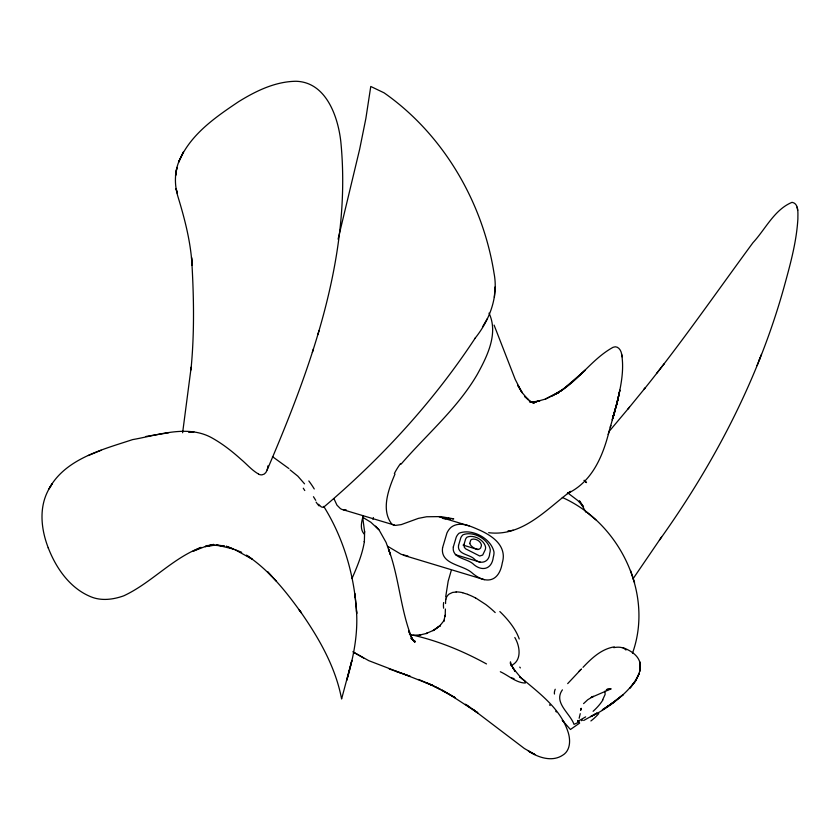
<?xml version="1.0" encoding="UTF-8"?>
<svg xmlns="http://www.w3.org/2000/svg" width="840" height="840" viewBox="0 0 840 840"><rect width="100%" height="100%" fill="white"/><g stroke="black" fill="none" stroke-linecap="round" stroke-linejoin="round"><path stroke-width="1.26" d="M577.678 720.468L577.658 721.497L585.669 716.867M445.389 609.021L445.179 616.329L445.294 615.111L443.678 621.348L444.318 620.214L439.499 626.231L440.454 625.349L434.081 630.053L432.936 630.63L439.929 625.769L434.081 630.053L426.101 633.549L427.423 633.224L419.276 635.135L420.756 634.966L413.049 635.187M338.09 239.179L359.667 149.184L365.862 118.514L370.766 86.468L384.069 92.831C443.247 134.232 482.822 202.22 494.025 273.157C498.572 296.531 489.783 319.788 475.293 337.974C433.461 401.615 381.57 458.189 323.494 507.339L321.321 506.951L318.528 504.252M494.382 297.318L495.012 287.038M510.489 663.558L510.437 661.868L511.098 664.797L515.183 671.423L510.363 663.39M267.897 465.864C267.75 469.434 266.217 474.348 262.048 474.831A21.882 9.229 64 0 1 258.647 474.212M445.673 596.925L448.171 581.175L451.238 570.549M580.24 713.675L579.138 718.284M182.627 432.747L191.195 367.101L190.932 369.989C194.639 332.608 193.862 294.977 191.562 257.544L192.066 265.293C190.712 241.983 184.853 219.282 178.059 197.043C174.069 184.222 174.363 169.848 180.621 157.784C192.612 132.919 216.395 116.582 238.675 101.64C256.011 90.93 275.331 81.48 296.121 81.27C326.183 82.194 338.058 116.645 340.83 141.803C352.012 255.749 311.294 366.881 267.141 469.949M618.954 394.622L616.319 405.772C620.267 388.973 624.603 371.301 621.59 353.987C621.096 349.986 617.621 345.23 613.106 347.288C593.05 358.25 579.884 378.599 560.752 391.062L571.83 382.399L585.28 370.178L563.619 388.826L552.552 395.892M618.681 395.829L619.868 390.149L616.917 403.473L619.269 393.12M580.734 710.315L581.165 708.288L580.734 709.916M618.103 398.412L616.591 404.628M616.319 405.772L617.516 400.911L612.696 418.068L615.395 409.164M610.271 427.266L610.754 425.45L608.192 434.501M616.298 405.762L612.822 417.995L616.907 403.389L614.481 412.304M363.227 515.812C361.557 521.682 359.552 529.284 364.371 534.24M372.929 519.298L373.401 517.524M610.554 426.206L614.135 413.448L613.4 416.105L613.683 415.159M613.4 416.105L613.861 414.445L613.116 417.05L615.111 410.183L613.861 414.351M609.063 431.519C602.816 456.32 592.043 481.95 567.378 493.584L570.538 491.369C546.2 509.502 522.385 536.918 488.659 532.686M612.822 417.995L613.589 415.443M445.862 599.088L446.292 597.786A47.534 20.381 32.8 0 1 449.148 594.058L452.571 592.442L456.183 592.011M317.814 334.656L319.064 330.666M612.538 418.919L613.316 416.43M312.354 352.433L313.457 348.905M612.119 419.8L613.966 414.204M632.457 653.268C654.077 593.387 619.3 522.837 562.286 497.448M659.432 540.141C714.284 463.512 758.404 378.861 783.825 287.889C790.041 265.24 796.53 242.351 797.885 218.799C797.769 213.486 799.155 203.511 792.047 202.335C774.385 209.517 765.366 229.373 752.955 242.697C716.856 291.784 682.154 341.964 643.944 389.477L645.162 387.944L627.795 409.227M759.287 359.919L761.428 354.385M757.061 365.589L760.295 357.326M351.992 578.519C357.252 566.475 362.429 554.222 364.434 541.159L364.361 541.79L364.623 531.562M395 474.044C388.626 488.922 380.719 509.88 391.829 524.107A23.079 12.705 -64.1 0 0 394.601 525.263M482.475 326.991L487.421 318.518M602.532 700.025L605.083 694.523L605.031 691.078M661.563 536.991L633.003 578.844M562.401 689.85C553.214 702.587 570.045 713.171 574.004 724.353L579.453 721.896M474.915 338.51L475.293 337.974M401.016 464.216C426.584 434.532 457.244 408.733 477.215 374.504C487.158 356.454 498.656 333.469 489.017 313.11M656.513 373.548L663.947 364.056L663.558 364.539M629.475 407.19L608.937 431.644M567.672 683.634L581.49 668.934M583.569 703.615L587.8 699.689L593.408 696.339L591.192 697.494L611.153 688.832L606.417 689.65L609.546 689.325L607.089 689.262M583.002 667.349C591.591 658.266 601.461 648.932 614.303 646.874M323.494 507.339L323.715 506.415M583.684 720.5L597.072 713.034L590.625 716.625C612.287 707.227 668.755 665.018 622.86 647.598M579.674 723.072L570.423 729.498L564.365 722.61M606.512 707.165L613.589 702.261L602.312 709.863L608.339 705.957M558.023 392.669L560.857 390.842L545.38 399.084L535.5 401.835L539.752 400.964L531.3 402.098L536.141 401.951L529.399 401.646M581.543 720.699L582.561 720.058M511.004 665.648C522.228 660.817 519.992 646.075 514.815 637.518M555.461 394.181L559.167 392.375L545.38 399.084M258.615 474.075C251.895 470.337 246.897 464.237 241.048 459.365C232.417 451.584 223.22 444.35 213.119 438.564C188.601 423.98 158.498 435.141 132.605 439.604C101.861 449.788 63.305 459.175 47.775 491.253C38.755 509.009 41.349 530.219 48.384 548.174M101.105 450.261L88.295 455.543M513.167 530.187L507.528 531.437L510.038 530.88M188.738 432.421L193.893 431.792M145.96 436.454L168.872 432.705M452.729 519.036L453.726 518.837L440.8 516.6L426.626 516.758L418.373 518.375L401.257 524.611L395.483 525.399L343.455 509.828A23.184 13.85 -80.5 0 1 340.379 508.599L336.956 505.144L333.994 498.761M346.258 509.943L343.455 509.828M450.324 519.015L444.234 518.238M407.999 556.091L401.131 554.284L387.649 546.273M529.526 401.73L533.022 402.339L529.756 401.352L534.156 403.368L530.576 401.447L524.591 396.354L528.182 399.704L522.648 393.225L517.724 385.235L522.029 392.69L515.172 379.302L494.078 325.091M409.458 634.389C436.475 640.08 462.336 650.685 486.497 663.936M462.756 592.809L467.691 594.3M439.163 516.852L469.088 525.893M463.05 545.087L478.013 549.612M455.354 554.663L480.281 562.191M403.305 555.208L484.344 579.695M352.821 651.767L368.77 660.671L402.381 673.565M389.288 668.997L410.225 676.337L396.07 671.37M403.788 674.1L432.863 685.514L418.635 679.455M241.689 552.311L226.296 546.252L233.341 549.014L216.006 544.845L224.427 546.042L215.46 545.339L206.105 545.675L214.421 545.139L205.317 546.557L213.539 544.415L203.774 547.082L193.032 551.229L201.085 547.386C172.168 558.39 151.441 582.887 123.785 595.812C113.967 599.329 102.911 600.957 92.831 597.524C70.864 589.523 56.291 568.806 48.206 547.722M432.863 685.514L425.975 682.584L440.16 689.199L434.185 686.238L455.343 697.767L441.84 690.018L448.161 693.641M234.875 549.623L252.105 559.104L246.488 555.188C268.873 569.972 285.789 591.213 301.256 612.78L299.156 609.767C318.171 636.794 335.381 666.13 341.607 698.985L351.866 660.44L346.805 680.159C353.409 657.636 358.166 634.179 356.454 610.596M500.325 671.738C508.526 675.465 516.096 682.825 525.305 683.057L525.01 681.282L521.661 678.426M475.514 597.849L485.846 604.558A47.124 18.239 36.5 0 1 495.191 612.559M354.532 652.837L363.647 658.025M449.148 694.228L477.656 712.761L472.815 709.327L524.433 748.545L534.996 754.593L528.329 751.013C537.989 757.501 551.996 762.29 562.643 755.244C571.022 750.288 570.633 738.717 567.599 730.674C559.913 708.719 540.267 693.924 523.1 679.455M290.094 469.917L297.854 476.165L304.542 483.84M412.566 639.65L415.034 641.277L410.792 638.358M567.577 492.796L577.847 500.577L583.517 506.741L579.432 500.84L585.858 512.064M272.444 456.624L288.907 468.562M470.589 707.826L465.476 704.267L477.656 712.761M521.609 678.3L519.645 676.704L522.995 679.56M595.854 519.823L585.596 511.266M412.955 640.017L414.981 641.771L411.516 638.327L414.855 642.296L411.306 637.15L408.66 631.061L412.356 639.303C400.459 610.491 399.409 578.424 388.584 549.171L390.443 554.736L386.106 542.482L379.092 529.956L370.808 522.218L362.691 517.283L364.655 532.119M527.541 399.105L528.182 399.704M584.304 480.491L586.53 482.622L584.136 480.27M520.748 677.513L512.537 667.569M555.712 711.239L556.426 711.974M549.507 704.812L550.179 705.516M375.543 526.134L378.851 529.652M276.496 581.343L267.603 571.82L271.677 576.208M562.317 720.3L564.05 722.243L562.401 720.395M315.725 500.315L313.457 496.713M323.82 506.531C343.833 538.534 354.512 575.967 356.706 613.525L354.911 593.786L355.236 597.335M634.567 582.582L630.504 570.433M176.106 188.528L177.166 193.032L176.264 189.158M797.076 207.165L797.706 210.347M621.59 353.987L622.125 356.811M514.069 678.615A70.35 4.799 26.8 0 1 511.728 677.922M499.842 611.562A67.053 29.81 32.4 0 1 519.225 638.999M467.733 594.416A35.028 15.467 36.7 0 1 475.514 597.965M456.12 591.927A35.007 15.687 36.8 0 1 462.693 592.694M445.589 603.54A61.047 26.25 32 0 1 445.935 599.13M443.625 608.202A69.72 30.093 31.5 0 1 443.656 602.553M520.38 667.916A65.972 36.509 53 0 1 519.75 667.097M554.474 694.029A65.972 17.073 -29.1 0 1 555.219 689.251M579.044 671.275A55.713 1.05 -45.7 0 1 580.724 669.522M613.799 647.64A45.077 18.039 -42.1 0 1 625.968 650.034M598.794 713.559A43.68 29.652 -23.5 0 1 590.898 720.962M602.879 699.899A36.204 12.463 -33.4 0 1 593.114 711.312M445.473 518.899A38.052 5.807 22.9 0 1 442.774 518.406M448.497 518.196A63.326 3.801 12.7 0 1 450.818 519.12M394.349 473.54A53.256 35.364 -71.5 0 1 400.554 463.554M308.816 480.953A46.284 22.995 51.7 0 1 314.255 488.964M319.106 505.932A19.918 3.875 65.1 0 1 316.113 502.131M303.272 488.208A40.037 2.016 56.8 0 1 304.773 490.529M640.374 665.301L639.755 671.16L640.374 665.301L639.828 662.088L640.374 665.301M442.575 547.712C440.171 564.428 462.157 564.543 471.618 572.513C485.195 584.482 499.034 582.676 502.31 562.769A13.976 7.907 -73.2 0 0 503.286 555.24C502.467 542.787 490.613 535.227 480.386 530.45C471.587 526.754 460.194 520.601 451.269 527.153A13.598 7.686 -73.2 0 0 446.954 532.98L442.575 547.712M453.317 546.966C451.721 558.159 466.358 558.285 472.763 563.587C481.152 571.704 491.841 569.982 493.322 557.057A9.366 5.292 -73.2 0 0 493.983 552.017C491.19 538.356 471.818 528.119 459.134 533.201A9.104 5.145 -73.2 0 0 456.246 537.106L453.317 546.966M458.514 545.496C457.254 554.232 468.741 554.295 473.687 558.453C479.525 564.932 489.227 562.978 489.72 553.361A7.308 4.127 -73.2 0 0 490.235 549.433C488.05 538.776 472.941 530.796 463.05 534.765A7.098 4.011 -73.2 0 0 460.793 537.8L458.514 545.496M464.016 544.404L464.226 547.113L465.602 548.814L479.745 556.017L482.695 555.041L485.237 549.759A4.967 2.804 -73.2 0 0 485.583 547.082C484.103 539.837 473.834 534.408 467.103 537.106A4.83 2.73 -73.2 0 0 465.57 539.175L464.016 544.404M469.76 543.396C470.442 547.04 480.249 552.993 481.215 546.284A2.677 1.512 -73.2 0 0 481.404 544.835C480.606 540.928 475.052 537.989 471.429 539.448A2.604 1.47 -73.2 0 0 470.6 540.572L469.76 543.396M176.159 171.685L175.529 175.686L176.935 167.454L176.159 171.685M180.726 157.563L178.563 162.246L183.414 152.019L180.726 157.563M639.345 673.207L635.502 681.072L630.105 687.908L635.502 681.072L639.345 673.207M51.912 484.124L49.119 488.723L51.912 484.124M623.186 694.638L611.404 703.815L623.186 694.638"/></g></svg>
